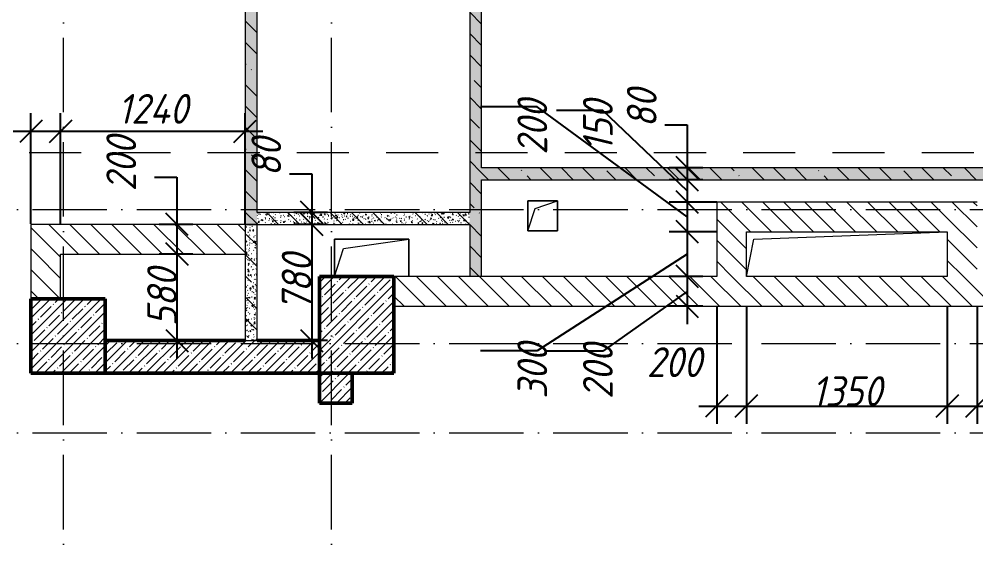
# Model space of a CAD drawing. Header units: millimetres. Extents: x -6064 to 178764, y -5836 to 29924.
# Drawn here: x 73461 to 79892, y 9721 to 13278 of the extents above; entities that cross this region are included whole.
import ezdxf

# ---------------------------------------------------------------- set-up
doc = ezdxf.new("R2010")
doc.units = ezdxf.units.MM
doc.linetypes.add('01 Штриховая _4 мм_', pattern=[600, 350, -250])
doc.linetypes.add('50_200_ШТРИХ_1Т_ш5_п1_п1_', pattern=[700, 500, -100, 0, -100])
doc.layers.add('A-ANNO-DIMS', color=7, linetype='Continuous')
for name, color, linetype, lineweight in [('A-FLOR', 7, 'Continuous', 9), ('A-GENM', 7, 'Continuous', 9), ('A-WALL-3', 7, 'Continuous', 50), ('A-WALL-PATT-1', 7, 'Continuous', 5), ('G-ANNO-SYMB-1', 7, '01 Штриховая _4 мм_', 9), ('S-COLS', 7, 'Continuous', 9), ('S-COLS-1', 7, 'Continuous', 5), ('S-COLS-2', 7, 'Continuous', 50), ('Оси-1', 7, '50_200_ШТРИХ_1Т_ш5_п1_п1_', 9)]:
    doc.layers.add(name, color=color, linetype=linetype, lineweight=lineweight)
for name, color, linetype, lineweight, true_color in [('A-WALL-5', 7, 'Continuous', 13, 0x0070df), ('A-WALL-FNSH-2', 7, 'Continuous', 13, 0xce0000), ('A-WALL-FNSH-4', 7, 'Continuous', 13, 0x0070df), ('A-WALL-PATT-2', 7, 'Continuous', 5, 0xce0000), ('A-WALL-PATT-4', 7, 'Continuous', 5, 0x0070df)]:
    doc.layers.add(name, color=color, linetype=linetype, lineweight=lineweight, true_color=true_color)
doc.styles.add('ISOCPEUR_I_2', font='isocpeui.ttf', dxfattribs={"width": 0.9, "height": 200})
doc.dimstyles.new('ISO-2_0_0_9К_СРЕДНИЙ', dxfattribs={"dimscale": 304.8, "dimtxt": 199.196235, "dimasz": 0.492126, "dimexe": 0.393701, "dimexo": 0, "dimgap": 0, "dimtad": 1, "dimdec": 0, "dimzin": 0, "dimdsep": 46, "dimtxsty": 'ISOCPEUR_I_2', "dimblk1": 'OBLIQUE', "dimblk2": 'OBLIQUE', "dimsah": 1, "dimcen": 0.09, "dimdle": 0.393701, "dimazin": 0, "dimtfac": 1, "dimtdec": 4, "dimtix": 1, "dimtmove": 1, "dimatfit": 3, "dimfxl": 1, "dimtvp": 1, "dimtolj": 1, "dimtzin": 0, "dimarcsym": 2})
doc.dimstyles.new('ISO-2_0_0_9К_СРЕДНИЙ_2', dxfattribs={"dimscale": 304.8, "dimtxt": 199.196235, "dimasz": 0.492126, "dimexe": 0.393701, "dimexo": 0, "dimgap": 0, "dimtad": 1, "dimdec": 0, "dimzin": 0, "dimdsep": 46, "dimtxsty": 'ISOCPEUR_I_2', "dimblk1": 'OBLIQUE', "dimblk2": 'OBLIQUE', "dimsah": 1, "dimcen": 0.09, "dimdle": 0.393701, "dimazin": 0, "dimtfac": 1, "dimtdec": 4, "dimtix": 1, "dimtmove": 0, "dimatfit": 3, "dimfxl": 1, "dimtvp": 1, "dimtolj": 1, "dimtzin": 0, "dimarcsym": 2})
doc.dimstyles.new('ISO-2_0_0_9К_СРЕДНИЙ_ФОН_1', dxfattribs={"dimscale": 304.8, "dimtxt": 199.196235, "dimasz": 0.492126, "dimexe": 0.393701, "dimexo": 0, "dimgap": 0.164042, "dimtad": 1, "dimdec": 0, "dimdsep": 46, "dimtxsty": 'ISOCPEUR_I_2', "dimblk1": 'OBLIQUE', "dimblk2": 'OBLIQUE', "dimsah": 1, "dimcen": 0.09, "dimdle": 0.393701, "dimazin": 0, "dimtfac": 1, "dimtdec": 4, "dimtix": 1, "dimtmove": 0, "dimatfit": 3, "dimfxl": 1, "dimtvp": 1, "dimtfill": 1, "dimtolj": 1, "dimtzin": 0, "dimarcsym": 2})
doc.dimstyles.new('ISO-2_0_0_9К_СРЕДНИЙ_ФОН_2', dxfattribs={"dimscale": 304.8, "dimtxt": 199.196235, "dimasz": 0.492126, "dimexe": 0.393701, "dimexo": 0, "dimgap": 0.164042, "dimtad": 1, "dimdec": 0, "dimdsep": 46, "dimtxsty": 'ISOCPEUR_I_2', "dimblk1": 'OBLIQUE', "dimblk2": 'OBLIQUE', "dimsah": 1, "dimcen": 0.09, "dimdle": 0.393701, "dimazin": 0, "dimtfac": 1, "dimtdec": 4, "dimtix": 1, "dimtmove": 1, "dimatfit": 3, "dimfxl": 1, "dimtvp": 1, "dimtfill": 1, "dimtolj": 1, "dimtzin": 0, "dimarcsym": 2})
pattern_1 = [(135, (0, 0), (-70.71068, -70.71068), [])]
pattern_2 = [(45, (0, 0), (-57.02463, 57.02463), []), (45, (57.025, 0), (-57.02463, 57.02463), [100.806, -20.161, 3.353, -16.808])]
pattern_3 = [(50, (0, 0), (72.873764, -6.37607), [7.62, -83.82]), (355, (0, 0), (-14.09699, 76.422444), [6.096, -67.056]), (100.451, (6.07, -0.53), (58.776964, 70.04687), [6.476, -71.236]), (46.184, (0, 20.32), (108.43142, -16.81745), [11.43, -125.73]), (96.636, (9.04, 18.92), (94.961, 98.97089), [9.714, -106.854]), (351.184, (0, 20.32), (94.96227, 98.97018), [9.144, -100.584]), (21, (10.16, 15.24), (60.64565, -40.906537), [7.62, -83.82]), (326, (10.16, 15.24), (24.72083, 73.67493), [6.096, -67.056]), (71.451, (15.214, 11.83), (85.36689, 32.768737), [6.476, -71.236]), (37.5, (0, 0), (1.235525, 33.8224325), [3.353, -62.89, 3.353, -64.719, -67.31]), (37.5, (0, 0), (1.235525, 33.8224325), [-134.315, 3.353, -63.957]), (7.5, (0, 0), (26.728146, 40.07255), [3.353, -35.458, 3.353, -61.366, -25.654]), (7.5, (0, 0), (26.728146, 40.07255), [-103.53, 3.353, -22.301]), (327.5, (-22.657, 0), (54.2363175, -2.292117), [3.353, -22.047, 3.353, -75.895, -105.156]), (327.5, (-22.657, 0), (54.2363175, -2.292117), [-104.648, 3.353, -101.803]), (317.5, (-32.817, 0), (59.25158, 10.17014), [3.353, -29.667, 3.353, -49.276, -74.676]), (317.5, (-32.817, 0), (59.25158, 10.17014), [-85.649, 3.353, -71.323])]
pattern_4 = [(135, (0, 0), (-142.5612, -142.5612), []), (135, (142.56, 0), (-142.5612, -142.5612), [252.016, -50.403, 3.353, -47.05])]

# ---------------------------------------------------------------- blocks, each defined once
blk = doc.blocks.new('Колонна_Несущая_Прямоугольное сечение - 650х500-29564845-АР1_1_Кладочный план 2 этажа')
at = {"layer": 'S-COLS-1'}
h = blk.add_hatch(dxfattribs=at)
h.set_pattern_fill('FP_36', color=256, style=0, pattern_type=2)
h.set_pattern_definition([(135, (11225, -75730), (-57.02463, -57.02463), []), (135, (11225, -75672.975), (-57.02463, -57.02463), [100.806, -20.161, 3.353, -16.808])])
h.paths.add_polyline_path([(325, -250), (325, 250), (-325, 250), (-325, -250)], flags=0)
at = {"layer": 'S-COLS-2'}
for p, q in [((325, 250), (-325, 250)), ((-325, 250), (-325, -250)), ((325, -250), (325, 250)), ((-325, -250), (325, -250))]:
    blk.add_line(p, q, dxfattribs=at)
blk = doc.blocks.new('AR_Отверстие прямоугольное _в плите_ - AR_Отверстие прямоугольное _в плите_-24519066-АР1_1_Кладочный план 2 этажа')
at = {"layer": 'A-GENM'}
for p, q in [((-625, 100), (675, 150)), ((-675, -150), (-625, 100))]:
    blk.add_line(p, q, dxfattribs=at)
blk = doc.blocks.new('AR_Отверстие прямоугольное _в плите_ - AR_Отверстие прямоугольное _в плите_-V70-АР1_1_Кладочный план 2 этажа')
at = {"layer": 'A-GENM'}
for p, q in [((250, 125), (-250, 125)), ((-250, 125), (-250, -125)), ((-187.5, 62.5), (250, 125)), ((250, -125), (250, 125)), ((-250, -125), (-187.5, 62.5))]:
    blk.add_line(p, q, dxfattribs=at)
blk = doc.blocks.new('AR_Отверстие прямоугольное _в плите_ - AR_Отверстие прямоугольное _в плите_-V57-АР1_1_Кладочный план 2 этажа')
at = {"layer": 'A-GENM'}
for p, q in [((100, 100), (-100, 100)), ((-100, 100), (-100, -100)), ((-50, 50), (100, 100)), ((100, -100), (100, 100)), ((-100, -100), (-50, 50)), ((-100, -100), (100, -100))]:
    blk.add_line(p, q, dxfattribs=at)
blk = doc.blocks.new('_Oblique')
at = {"color": 0, "linetype": 'ByBlock', "lineweight": -2}
blk.add_line((-0.5, -0.5), (0.5, 0.5), dxfattribs=at)
blk = doc.blocks.new('DIMBLOCK411-АР1_1_Кладочный план 2 этажа')
at = {"layer": 'A-ANNO-DIMS', "color": 0, "lineweight": -2, "transparency": 16777216}
for p, q in [((77801.5, 12567.7), (77951.5, 12567.7)), ((77951.5, 12567.7), (77951.5, 12280)), ((77951.5, 12400), (77951.5, 12080)), ((78057.5, 12280), (77831.5, 12280)), ((78057.5, 12200), (77831.5, 12200))]:
    blk.add_line(p, q, dxfattribs=at)
at = {"layer": 'Defpoints', "color": 0, "transparency": 16777216}
for p in [(78057.5, 12280), (77951.5, 12200), (78057.5, 12200)]:
    blk.add_point(p, dxfattribs=at)
at = {"layer": 'A-ANNO-DIMS', "color": 0, "lineweight": -2, "transparency": 16777216, "xscale": 150, "yscale": 150, "zscale": 150}
for p, rotation in [((77951.5, 12280), 90), ((77951.5, 12200), 270)]:
    blk.add_blockref('_Oblique', p, dxfattribs=dict(at, rotation=rotation))
at = {"layer": 'A-ANNO-DIMS', "color": 0, "transparency": 16777216, "insert": (77546.2, 12549.3), "char_height": 200, "width": 303.391, "attachment_point": 1, "rotation": 90, "line_spacing_factor": 1.149209, "style": 'ISOCPEUR_I_2'}
blk.add_mtext('\\A1;80', dxfattribs=at)
blk = doc.blocks.new('DIMBLOCK412-АР1_1_Кладочный план 2 этажа')
at = {"layer": 'A-ANNO-DIMS', "color": 0, "lineweight": -2, "transparency": 16777216}
for p, q in [((77384.7, 12664.6), (77073, 12664.6)), ((77951.5, 12125), (77384.7, 12664.6)), ((77951.5, 12320), (77951.5, 11930)), ((78057.5, 12200), (77831.5, 12200)), ((78150, 12050), (77831.5, 12050))]:
    blk.add_line(p, q, dxfattribs=at)
at = {"layer": 'Defpoints', "color": 0, "transparency": 16777216}
for p in [(78057.5, 12200), (77951.5, 12050), (78150, 12050)]:
    blk.add_point(p, dxfattribs=at)
at = {"layer": 'A-ANNO-DIMS', "color": 0, "lineweight": -2, "transparency": 16777216, "xscale": 150, "yscale": 150, "zscale": 150}
for p, rotation in [((77951.5, 12200), 90), ((77951.5, 12050), 270)]:
    blk.add_blockref('_Oblique', p, dxfattribs=dict(at, rotation=rotation))
at = {"layer": 'A-ANNO-DIMS', "color": 0, "transparency": 16777216, "insert": (77251.4, 12388.8), "char_height": 200, "width": 409.118, "attachment_point": 1, "rotation": 90, "line_spacing_factor": 1.149209, "style": 'ISOCPEUR_I_2'}
blk.add_mtext('\\A1;150', dxfattribs=at)
blk = doc.blocks.new('DIMBLOCK413-АР1_1_Кладочный план 2 этажа')
at = {"layer": 'A-ANNO-DIMS', "color": 0, "lineweight": -2, "transparency": 16777216}
for p, q in [((76943.8, 12689.4), (76561.4, 12689.4)), ((77951.5, 11950), (76943.8, 12689.4)), ((77951.5, 12170), (77951.5, 11730)), ((78150, 12050), (77831.5, 12050)), ((78147, 11850), (77831.5, 11850))]:
    blk.add_line(p, q, dxfattribs=at)
at = {"layer": 'Defpoints', "color": 0, "transparency": 16777216}
for p in [(78150, 12050), (77951.5, 11850), (78147, 11850)]:
    blk.add_point(p, dxfattribs=at)
at = {"layer": 'A-ANNO-DIMS', "color": 0, "lineweight": -2, "transparency": 16777216, "xscale": 150, "yscale": 150, "zscale": 150}
for p, rotation in [((77951.5, 12050), 90), ((77951.5, 11850), 270)]:
    blk.add_blockref('_Oblique', p, dxfattribs=dict(at, rotation=rotation))
at = {"layer": 'A-ANNO-DIMS', "color": 0, "transparency": 16777216, "insert": (76810.5, 12367.6), "char_height": 200, "width": 455.087, "attachment_point": 1, "rotation": 90, "line_spacing_factor": 1.149209, "style": 'ISOCPEUR_I_2'}
blk.add_mtext('\\A1;200', dxfattribs=at)
blk = doc.blocks.new('DIMBLOCK414-АР1_1_Кладочный план 2 этажа')
at = {"layer": 'A-ANNO-DIMS', "color": 0, "lineweight": -2, "transparency": 16777216}
for p, q in [((77951.5, 11970), (77951.5, 11430)), ((78147, 11850), (77831.5, 11850)), ((77951.5, 11700), (76943.8, 11050.4)), ((78057.5, 11550), (77831.5, 11550)), ((76943.8, 11050.4), (76561.4, 11050.4))]:
    blk.add_line(p, q, dxfattribs=at)
at = {"layer": 'Defpoints', "color": 0, "transparency": 16777216}
for p in [(78147, 11850), (77951.5, 11550), (78057.5, 11550)]:
    blk.add_point(p, dxfattribs=at)
at = {"layer": 'A-ANNO-DIMS', "color": 0, "lineweight": -2, "transparency": 16777216, "xscale": 150, "yscale": 150, "zscale": 150}
for p, rotation in [((77951.5, 11850), 90), ((77951.5, 11550), 270)]:
    blk.add_blockref('_Oblique', p, dxfattribs=dict(at, rotation=rotation))
at = {"layer": 'A-ANNO-DIMS', "color": 0, "transparency": 16777216, "insert": (76810.5, 10728.7), "char_height": 200, "width": 455.087, "attachment_point": 1, "rotation": 90, "line_spacing_factor": 1.149209, "style": 'ISOCPEUR_I_2'}
blk.add_mtext('\\A1;300', dxfattribs=at)
blk = doc.blocks.new('DIMBLOCK415-АР1_1_Кладочный план 2 этажа')
at = {"layer": 'A-ANNO-DIMS', "color": 0, "lineweight": -2, "transparency": 16777216}
for p, q in [((77951.5, 11670), (77951.5, 11230)), ((78057.5, 11550), (77831.5, 11550)), ((77951.5, 11450), (77384.7, 11048.7)), ((78057.5, 11350), (77831.5, 11350)), ((77384.7, 11048.7), (77002.4, 11048.7))]:
    blk.add_line(p, q, dxfattribs=at)
at = {"layer": 'Defpoints', "color": 0, "transparency": 16777216}
for p in [(78057.5, 11550), (77951.5, 11350), (78057.5, 11350)]:
    blk.add_point(p, dxfattribs=at)
at = {"layer": 'A-ANNO-DIMS', "color": 0, "lineweight": -2, "transparency": 16777216, "xscale": 150, "yscale": 150, "zscale": 150}
for p, rotation in [((77951.5, 11550), 90), ((77951.5, 11350), 270)]:
    blk.add_blockref('_Oblique', p, dxfattribs=dict(at, rotation=rotation))
at = {"layer": 'A-ANNO-DIMS', "color": 0, "transparency": 16777216, "insert": (77251.4, 10726.9), "char_height": 200, "width": 455.087, "attachment_point": 1, "rotation": 90, "line_spacing_factor": 1.149209, "style": 'ISOCPEUR_I_2'}
blk.add_mtext('\\A1;200', dxfattribs=at)
blk = doc.blocks.new('DIMBLOCK416-АР1_1_Кладочный план 2 этажа')
at = {"layer": 'A-ANNO-DIMS', "color": 0, "lineweight": -2, "transparency": 16777216}
for p, q in [((78150, 11347), (78150, 10559.9)), ((78350, 11347), (78350, 10559.9)), ((78030, 10679.9), (78470, 10679.9))]:
    blk.add_line(p, q, dxfattribs=at)
at = {"layer": 'Defpoints', "color": 0, "transparency": 16777216}
for p in [(78150, 11347), (78350, 11347), (78350, 10679.9)]:
    blk.add_point(p, dxfattribs=at)
at = {"layer": 'A-ANNO-DIMS', "color": 0, "lineweight": -2, "transparency": 16777216, "xscale": 150, "yscale": 150, "zscale": 150, "rotation": 180}
blk.add_blockref('_Oblique', (78150, 10679.9), dxfattribs=at)
at = {"layer": 'A-ANNO-DIMS', "color": 0, "lineweight": -2, "transparency": 16777216, "xscale": 150, "yscale": 150, "zscale": 150}
blk.add_blockref('_Oblique', (78350, 10679.9), dxfattribs=at)
at = {"layer": 'A-ANNO-DIMS', "color": 0, "transparency": 16777216, "insert": (77680.2, 11074.5), "char_height": 200, "width": 455.087, "attachment_point": 1, "line_spacing_factor": 1.149209, "style": 'ISOCPEUR_I_2'}
blk.add_mtext('\\A1;200', dxfattribs=at)
blk = doc.blocks.new('DIMBLOCK417-АР1_1_Кладочный план 2 этажа')
at = {"layer": 'A-ANNO-DIMS', "color": 0, "lineweight": -2, "transparency": 16777216}
for p, q in [((78350, 11347), (78350, 10559.9)), ((79700, 11347), (79700, 10559.9)), ((78230, 10679.9), (79820, 10679.9))]:
    blk.add_line(p, q, dxfattribs=at)
at = {"layer": 'Defpoints', "color": 0, "transparency": 16777216}
for p in [(78350, 11347), (79700, 11347), (79700, 10679.9)]:
    blk.add_point(p, dxfattribs=at)
at = {"layer": 'A-ANNO-DIMS', "color": 0, "lineweight": -2, "transparency": 16777216, "xscale": 150, "yscale": 150, "zscale": 150, "rotation": 180}
blk.add_blockref('_Oblique', (78350, 10679.9), dxfattribs=at)
at = {"layer": 'A-ANNO-DIMS', "color": 0, "lineweight": -2, "transparency": 16777216, "xscale": 150, "yscale": 150, "zscale": 150}
blk.add_blockref('_Oblique', (79700, 10679.9), dxfattribs=at)
at = {"layer": 'A-ANNO-DIMS', "color": 0, "transparency": 16777216, "insert": (79025, 10779.9), "char_height": 200, "width": 560.814, "attachment_point": 5, "style": 'ISOCPEUR_I_2'}
blk.add_mtext('\\A1;1350', dxfattribs=at)
blk = doc.blocks.new('DIMBLOCK418-АР1_1_Кладочный план 2 этажа')
at = {"layer": 'A-ANNO-DIMS', "color": 0, "lineweight": -2, "transparency": 16777216}
for p, q in [((79700, 11347), (79700, 10559.9)), ((79900, 11347), (79900, 10559.9)), ((79580, 10679.9), (80020, 10679.9))]:
    blk.add_line(p, q, dxfattribs=at)
at = {"layer": 'Defpoints', "color": 0, "transparency": 16777216}
for p in [(79700, 11347), (79900, 11347), (79900, 10679.9)]:
    blk.add_point(p, dxfattribs=at)
at = {"layer": 'A-ANNO-DIMS', "color": 0, "lineweight": -2, "transparency": 16777216, "xscale": 150, "yscale": 150, "zscale": 150, "rotation": 180}
blk.add_blockref('_Oblique', (79700, 10679.9), dxfattribs=at)
at = {"layer": 'A-ANNO-DIMS', "color": 0, "lineweight": -2, "transparency": 16777216, "xscale": 150, "yscale": 150, "zscale": 150}
blk.add_blockref('_Oblique', (79900, 10679.9), dxfattribs=at)
at = {"layer": 'A-ANNO-DIMS', "color": 0, "transparency": 16777216, "insert": (79944.7, 11074.5), "char_height": 200, "width": 455.087, "attachment_point": 1, "line_spacing_factor": 1.149209, "style": 'ISOCPEUR_I_2'}
blk.add_mtext('\\A1;200', dxfattribs=at)
blk = doc.blocks.new('DIMBLOCK544-АР1_1_Кладочный план 2 этажа')
at = {"layer": 'A-ANNO-DIMS', "color": 0, "lineweight": -2, "transparency": 16777216}
for p, q in [((73540, 11903), (73540, 12645.5)), ((73740, 11903), (73740, 12645.5)), ((73420, 12525.5), (73860, 12525.5))]:
    blk.add_line(p, q, dxfattribs=at)
at = {"layer": 'Defpoints', "color": 0, "transparency": 16777216}
for p in [(73740, 12525.5), (73540, 11903), (73740, 11903)]:
    blk.add_point(p, dxfattribs=at)
at = {"layer": 'A-ANNO-DIMS', "color": 0, "lineweight": -2, "transparency": 16777216, "xscale": 150, "yscale": 150, "zscale": 150, "rotation": 180}
blk.add_blockref('_Oblique', (73540, 12525.5), dxfattribs=at)
at = {"layer": 'A-ANNO-DIMS', "color": 0, "lineweight": -2, "transparency": 16777216, "xscale": 150, "yscale": 150, "zscale": 150}
blk.add_blockref('_Oblique', (73740, 12525.5), dxfattribs=at)
at = {"layer": 'A-ANNO-DIMS', "color": 0, "transparency": 16777216, "insert": (73008.4, 13020.2), "char_height": 200, "width": 455.087, "attachment_point": 1, "line_spacing_factor": 1.149209, "style": 'ISOCPEUR_I_2', "bg_fill": 3, "box_fill_scale": 1.1, "bg_fill_color": 256, "bg_fill_true_color": 13158600, "bg_fill_transparency": 0}
blk.add_mtext('\\A1;200', dxfattribs=at)
blk = doc.blocks.new('DIMBLOCK545-АР1_1_Кладочный план 2 этажа')
at = {"layer": 'A-ANNO-DIMS', "color": 0, "lineweight": -2, "transparency": 16777216}
for p, q in [((73740, 11903), (73740, 12645.5)), ((74980, 11900), (74980, 12645.5)), ((73620, 12525.5), (75100, 12525.5))]:
    blk.add_line(p, q, dxfattribs=at)
at = {"layer": 'Defpoints', "color": 0, "transparency": 16777216}
for p in [(74980, 12525.5), (73740, 11903), (74980, 11900)]:
    blk.add_point(p, dxfattribs=at)
at = {"layer": 'A-ANNO-DIMS', "color": 0, "lineweight": -2, "transparency": 16777216, "xscale": 150, "yscale": 150, "zscale": 150, "rotation": 180}
blk.add_blockref('_Oblique', (73740, 12525.5), dxfattribs=at)
at = {"layer": 'A-ANNO-DIMS', "color": 0, "lineweight": -2, "transparency": 16777216, "xscale": 150, "yscale": 150, "zscale": 150}
blk.add_blockref('_Oblique', (74980, 12525.5), dxfattribs=at)
at = {"layer": 'A-ANNO-DIMS', "color": 0, "transparency": 16777216, "insert": (74360, 12675.5), "char_height": 200, "width": 579.201, "attachment_point": 5, "style": 'ISOCPEUR_I_2', "bg_fill": 3, "box_fill_scale": 1.1, "bg_fill_color": 256, "bg_fill_true_color": 13158600, "bg_fill_transparency": 0}
blk.add_mtext('\\A1;1240', dxfattribs=at)
blk = doc.blocks.new('DIMBLOCK567-АР1_1_Кладочный план 2 этажа')
at = {"layer": 'A-ANNO-DIMS', "color": 0, "lineweight": -2, "transparency": 16777216}
for p, q in [((74371.9, 12216.6), (74521.9, 12216.6)), ((74521.9, 12216.6), (74521.9, 11900)), ((74521.9, 12020), (74521.9, 11580)), ((74627.9, 11900), (74401.9, 11900)), ((74627.9, 11700), (74401.9, 11700))]:
    blk.add_line(p, q, dxfattribs=at)
at = {"layer": 'Defpoints', "color": 0, "transparency": 16777216}
for p in [(74627.9, 11900), (74521.9, 11700), (74627.9, 11700)]:
    blk.add_point(p, dxfattribs=at)
at = {"layer": 'A-ANNO-DIMS', "color": 0, "lineweight": -2, "transparency": 16777216, "xscale": 150, "yscale": 150, "zscale": 150}
for p, rotation in [((74521.9, 11900), 90), ((74521.9, 11700), 270)]:
    blk.add_blockref('_Oblique', p, dxfattribs=dict(at, rotation=rotation))
at = {"layer": 'A-ANNO-DIMS', "color": 0, "transparency": 16777216, "insert": (74047.4, 12122.4), "char_height": 200, "width": 455.087, "attachment_point": 1, "rotation": 90, "line_spacing_factor": 1.149209, "style": 'ISOCPEUR_I_2'}
blk.add_mtext('\\A1;200', dxfattribs=at)
blk = doc.blocks.new('DIMBLOCK568-АР1_1_Кладочный план 2 этажа')
at = {"layer": 'A-ANNO-DIMS', "color": 0, "lineweight": -2, "transparency": 16777216}
for p, q in [((74521.9, 11820), (74521.9, 11000)), ((74627.9, 11700), (74401.9, 11700)), ((74627.9, 11120), (74401.9, 11120))]:
    blk.add_line(p, q, dxfattribs=at)
at = {"layer": 'Defpoints', "color": 0, "transparency": 16777216}
for p in [(74627.9, 11700), (74521.9, 11120), (74627.9, 11120)]:
    blk.add_point(p, dxfattribs=at)
at = {"layer": 'A-ANNO-DIMS', "color": 0, "lineweight": -2, "transparency": 16777216, "xscale": 150, "yscale": 150, "zscale": 150}
for p, rotation in [((74521.9, 11700), 90), ((74521.9, 11120), 270)]:
    blk.add_blockref('_Oblique', p, dxfattribs=dict(at, rotation=rotation))
at = {"layer": 'A-ANNO-DIMS', "color": 0, "transparency": 16777216, "insert": (74421.9, 11410), "char_height": 200, "width": 455.087, "attachment_point": 5, "rotation": 90, "style": 'ISOCPEUR_I_2'}
blk.add_mtext('\\A1;580', dxfattribs=at)
blk = doc.blocks.new('DIMBLOCK569-АР1_1_Кладочный план 2 этажа')
at = {"layer": 'A-ANNO-DIMS', "color": 0, "lineweight": -2, "transparency": 16777216}
for p, q in [((75277.6, 12239.2), (75427.6, 12239.2)), ((75427.6, 12239.2), (75427.6, 11980)), ((75427.6, 12100), (75427.6, 11780)), ((75533.7, 11980), (75307.6, 11980)), ((75533.7, 11900), (75307.6, 11900))]:
    blk.add_line(p, q, dxfattribs=at)
at = {"layer": 'Defpoints', "color": 0, "transparency": 16777216}
for p in [(75533.7, 11980), (75427.6, 11900), (75533.7, 11900)]:
    blk.add_point(p, dxfattribs=at)
at = {"layer": 'A-ANNO-DIMS', "color": 0, "lineweight": -2, "transparency": 16777216, "xscale": 150, "yscale": 150, "zscale": 150}
for p, rotation in [((75427.6, 11980), 90), ((75427.6, 11900), 270)]:
    blk.add_blockref('_Oblique', p, dxfattribs=dict(at, rotation=rotation))
at = {"layer": 'A-ANNO-DIMS', "color": 0, "transparency": 16777216, "insert": (75022.4, 12220.8), "char_height": 200, "width": 303.391, "attachment_point": 1, "rotation": 90, "line_spacing_factor": 1.149209, "style": 'ISOCPEUR_I_2'}
blk.add_mtext('\\A1;80', dxfattribs=at)
blk = doc.blocks.new('DIMBLOCK570-АР1_1_Кладочный план 2 этажа')
at = {"layer": 'A-ANNO-DIMS', "color": 0, "lineweight": -2, "transparency": 16777216}
for p, q in [((75427.6, 12020), (75427.6, 11000)), ((75533.7, 11900), (75307.6, 11900)), ((75533.7, 11120), (75307.6, 11120))]:
    blk.add_line(p, q, dxfattribs=at)
at = {"layer": 'Defpoints', "color": 0, "transparency": 16777216}
for p in [(75533.7, 11900), (75427.6, 11120), (75533.7, 11120)]:
    blk.add_point(p, dxfattribs=at)
at = {"layer": 'A-ANNO-DIMS', "color": 0, "lineweight": -2, "transparency": 16777216, "xscale": 150, "yscale": 150, "zscale": 150}
for p, rotation in [((75427.6, 11900), 90), ((75427.6, 11120), 270)]:
    blk.add_blockref('_Oblique', p, dxfattribs=dict(at, rotation=rotation))
at = {"layer": 'A-ANNO-DIMS', "color": 0, "transparency": 16777216, "insert": (75326.3, 11510), "char_height": 200, "width": 455.087, "attachment_point": 5, "rotation": 90, "style": 'ISOCPEUR_I_2'}
blk.add_mtext('\\A1;780', dxfattribs=at)

msp = doc.modelspace()

# ---------------------------------------------------------------- hatches: boundary and pattern name
at = {"layer": 'A-WALL-PATT-1'}
h = msp.add_hatch(dxfattribs=at)
h.set_pattern_fill('FP_7', color=256, style=0, pattern_type=2)
h.set_pattern_definition(pattern_2)
h.paths.add_polyline_path([(74040, 10900), (75480, 10900), (75480, 11120), (74040, 11120)], flags=0)
h = msp.add_hatch(dxfattribs=at)
h.set_pattern_fill('FP_7', color=256, style=0, pattern_type=2)
h.set_pattern_definition(pattern_2)
h.paths.add_polyline_path([(75700, 7900), (75700, 9100), (75480, 9100), (75480, 7900)], flags=0)
h.paths.add_polyline_path([(75700, 10700), (75700, 10900), (75480, 10900), (75480, 10700)], flags=0)
at = {"layer": 'A-WALL-PATT-2'}
h = msp.add_hatch(dxfattribs=at)
h.set_pattern_fill('FP_22', color=256, style=0, pattern_type=2)
h.set_pattern_definition(pattern_1)
h.paths.add_polyline_path([(78350, 11550), (78350, 12050), (78150, 12050), (78150, 11550)], flags=0)
h = msp.add_hatch(dxfattribs=at)
h.set_pattern_fill('FP_22', color=256, style=0, pattern_type=2)
h.set_pattern_definition(pattern_1)
h.paths.add_polyline_path([(78350, 11850), (79700, 11850), (79700, 12050), (78350, 12050)], flags=0)
h = msp.add_hatch(dxfattribs=at)
h.set_pattern_fill('FP_22', color=256, style=0, pattern_type=2)
h.set_pattern_definition(pattern_1)
h.paths.add_polyline_path([(79900, 11550), (79900, 12050), (79700, 12050), (79700, 11550)], flags=0)
h = msp.add_hatch(dxfattribs=at)
h.set_pattern_fill('FP_22', color=256, style=0, pattern_type=2)
h.set_pattern_definition(pattern_1)
h.paths.add_polyline_path([(73740, 11700), (74980, 11700), (74980, 11900), (73540, 11900), (73540, 11700)], flags=0)
h.paths.add_polyline_path([(70305, 11700), (70310, 11700), (70310, 11900), (70305, 11900)], flags=0)
h = msp.add_hatch(dxfattribs=at)
h.set_pattern_fill('FP_22', color=256, style=0, pattern_type=2)
h.set_pattern_definition(pattern_1)
h.paths.add_polyline_path([(73540, 11400), (73740, 11400), (73740, 11700), (73540, 11700)], flags=0)
h = msp.add_hatch(dxfattribs=at)
h.set_pattern_fill('FP_22', color=256, style=0, pattern_type=2)
h.set_pattern_definition(pattern_1)
h.paths.add_polyline_path([(80350, 11350), (80350, 11550), (75980, 11550), (75980, 11350), (78045.9, 11350)], flags=0)
at = {"layer": 'A-WALL-PATT-4'}
h = msp.add_hatch(dxfattribs=at)
h.set_pattern_fill('FP_25', color=256, style=0, pattern_type=2)
h.set_pattern_definition(pattern_3)
h.paths.add_polyline_path([(75060, 11900), (75060, 15650), (74980, 15650), (74980, 11900), (74981.4, 11900)], flags=0)
h = msp.add_hatch(dxfattribs=at)
h.set_pattern_fill('FP_26', color=256, style=0, pattern_type=2)
h.set_pattern_definition(pattern_4)
h.paths.add_polyline_path([(75060, 11900), (75060, 15650), (74980, 15650), (74980, 11900), (74981.4, 11900)], flags=0)
h = msp.add_hatch(dxfattribs=at)
h.set_pattern_fill('FP_25', color=256, style=0, pattern_type=2)
h.set_pattern_definition(pattern_3)
h.paths.add_polyline_path([(76570, 11550), (76570, 15570), (76490, 15570), (76490, 11550)], flags=0)
h = msp.add_hatch(dxfattribs=at)
h.set_pattern_fill('FP_26', color=256, style=0, pattern_type=2)
h.set_pattern_definition(pattern_4)
h.paths.add_polyline_path([(76570, 11550), (76570, 15570), (76490, 15570), (76490, 11550)], flags=0)
h = msp.add_hatch(dxfattribs=at)
h.set_pattern_fill('FP_25', color=256, style=0, pattern_type=2)
h.set_pattern_definition(pattern_3)
h.paths.add_polyline_path([(76570, 12200), (80619.8, 12200), (80619.8, 12280), (76570, 12280)], flags=0)
h = msp.add_hatch(dxfattribs=at)
h.set_pattern_fill('FP_26', color=256, style=0, pattern_type=2)
h.set_pattern_definition(pattern_4)
h.paths.add_polyline_path([(76570, 12200), (80619.8, 12200), (80619.8, 12280), (76570, 12280)], flags=0)
h = msp.add_hatch(dxfattribs=at)
h.set_pattern_fill('FP_25', color=256, style=0, pattern_type=2)
h.set_pattern_definition(pattern_3)
h.paths.add_polyline_path([(75060, 11900), (76490, 11900), (76490, 11980), (75060, 11980)], flags=0)
h = msp.add_hatch(dxfattribs=at)
h.set_pattern_fill('FP_26', color=256, style=0, pattern_type=2)
h.set_pattern_definition(pattern_4)
h.paths.add_polyline_path([(75060, 11900), (76490, 11900), (76490, 11980), (75060, 11980)], flags=0)
h = msp.add_hatch(dxfattribs=at)
h.set_pattern_fill('FP_25', color=256, style=0, pattern_type=2)
h.set_pattern_definition(pattern_3)
h.paths.add_polyline_path([(74981.4, 11120), (75060, 11120), (75060, 11900), (74980, 11900), (74980, 11120)], flags=0)
h = msp.add_hatch(dxfattribs=at)
h.set_pattern_fill('FP_26', color=256, style=0, pattern_type=2)
h.set_pattern_definition(pattern_4)
h.paths.add_polyline_path([(74981.4, 11120), (75060, 11120), (75060, 11900), (74980, 11900), (74980, 11120)], flags=0)
at = {"layer": 'S-COLS-1'}
h = msp.add_hatch(dxfattribs=at)
h.set_pattern_fill('FP_7', color=256, style=0, pattern_type=2)
h.set_pattern_definition(pattern_2)
h.paths.add_polyline_path([(74040, 10900), (74040, 11400), (73540, 11400), (73540, 10900)], flags=0)

# ---------------------------------------------------------------- linework, layer by layer
at = {"layer": 'A-FLOR'}
for p, q in [((76879.8, 12057), (77079.8, 12057)), ((76879.8, 11857), (76879.8, 12057)), ((77079.8, 12057), (77079.8, 11857)), ((77079.8, 11857), (76879.8, 11857)), ((75580, 11800), (76080, 11800)), ((75580, 11550), (75580, 11800)), ((76080, 11800), (76080, 11550))]:
    msp.add_line(p, q, dxfattribs=at)
at = {"layer": 'A-WALL-3'}
for p, q in [((74980, 11120), (74040, 11120)), ((74040, 11120), (74040, 10900)), ((75480, 11120), (75060, 11120)), ((74040, 10900), (75480, 10900)), ((75480, 10900), (75480, 10700)), ((75700, 10700), (75700, 10900)), ((75480, 10700), (75700, 10700))]:
    msp.add_line(p, q, dxfattribs=at)
at = {"layer": 'A-WALL-5'}
msp.add_line((74980, 11120), (75060, 11120), dxfattribs=at)
at = {"layer": 'A-WALL-FNSH-2'}
for p, q in [((78150, 12050), (78150, 11550)), ((79900, 12050), (78150, 12050)), ((75060, 11900), (73540, 11900)), ((73540, 11900), (73540, 11400)), ((78350, 11550), (78350, 11850)), ((78350, 11850), (79700, 11850)), ((79700, 11850), (79700, 11550)), ((73740, 11700), (74980, 11700)), ((73740, 11400), (73740, 11700)), ((78150, 11550), (75980, 11550)), ((79700, 11550), (78350, 11550)), ((73540, 11400), (73740, 11400)), ((75980, 11350), (80350, 11350))]:
    msp.add_line(p, q, dxfattribs=at)
at = {"layer": 'A-WALL-FNSH-4'}
for p, q in [((75060, 11980), (75060, 15570)), ((76490, 15570), (76490, 11980)), ((76570, 12280), (76570, 15570)), ((74980, 15150), (74980, 11120)), ((80619.8, 12280), (76570, 12280)), ((76570, 11550), (76570, 12200)), ((76570, 12200), (80699.8, 12200)), ((76490, 11980), (75060, 11980)), ((74980, 11900), (76490, 11900)), ((75060, 11120), (75060, 11900)), ((76490, 11900), (76490, 11550))]:
    msp.add_line(p, q, dxfattribs=at)
at = {"layer": 'G-ANNO-SYMB-1'}
msp.add_line((42928.2, 12383.3), (126776.9, 12383.3), dxfattribs=at)
at = {"layer": 'S-COLS-2'}
for p, q in [((74040, 11400), (73540, 11400)), ((73540, 11400), (73540, 10900)), ((74040, 10900), (74040, 11400)), ((73540, 10900), (74040, 10900))]:
    msp.add_line(p, q, dxfattribs=at)
at = {"layer": 'Оси-1'}
for p, q in [((73760, -4150), (73760, 28636.9)), ((75560, -4150), (75560, 28636.9)), ((-4160, 12000), (125951.6, 12000)), ((-4160, 11100), (125951.6, 11100)), ((-4160, 10500), (125951.6, 10500))]:
    msp.add_line(p, q, dxfattribs=at)

# ---------------------------------------------------------------- block references
at = {"layer": 'A-GENM'}
for name, p in [('AR_Отверстие прямоугольное _в плите_ - AR_Отверстие прямоугольное _в плите_-V57-АР1_1_Кладочный план 2 этажа', (76979.8, 11957)), ('AR_Отверстие прямоугольное _в плите_ - AR_Отверстие прямоугольное _в плите_-24519066-АР1_1_Кладочный план 2 этажа', (79025, 11700)), ('AR_Отверстие прямоугольное _в плите_ - AR_Отверстие прямоугольное _в плите_-V70-АР1_1_Кладочный план 2 этажа', (75830, 11675))]:
    msp.add_blockref(name, p, dxfattribs=at)
at = {"layer": 'S-COLS', "rotation": 270.0000000000007}
msp.add_blockref('Колонна_Несущая_Прямоугольное сечение - 650х500-29564845-АР1_1_Кладочный план 2 этажа', (75730, 11225), dxfattribs=at)

# ---------------------------------------------------------------- dimensions: what is measured, and where the dimension line sits
at = {"layer": 'A-ANNO-DIMS'}
for base, p1, p2, override, picture, middle in [((77951.5, 11850), (78150, 12050), (78147, 11850), {"dimpost": '<>', "dimfxl": 200.023224}, 'DIMBLOCK413-АР1_1_Кладочный план 2 этажа', (76943.8, 12689.4)), ((77951.5, 12050), (78057.5, 12200), (78150, 12050), {"dimpost": '<>', "dimfxl": 176.205005}, 'DIMBLOCK412-АР1_1_Кладочный план 2 этажа', (77384.7, 12664.6)), ((77951.5, 12200), (78057.5, 12280), (78057.5, 12200), {"dimpost": '<>', "dimfxl": 80}, 'DIMBLOCK411-АР1_1_Кладочный план 2 этажа', (77823.5, 12567.7)), ((77951.5, 11550), (78147, 11850), (78057.5, 11550), {"dimpost": '<>', "dimfxl": 313.039741}, 'DIMBLOCK414-АР1_1_Кладочный план 2 этажа', (76943.8, 11050.4)), ((77951.5, 11350), (78057.5, 11550), (78057.5, 11350), {"dimpost": '<>', "dimfxl": 200}, 'DIMBLOCK415-АР1_1_Кладочный план 2 этажа', (77384.7, 11048.7))]:
    dim = msp.add_linear_dim(base=base, p1=p1, p2=p2, angle=90, dimstyle='ISO-2_0_0_9К_СРЕДНИЙ', override=override, dxfattribs=at)
    dim.commit()
    dim.dimension.update_dxf_attribs({"geometry": picture, "text_midpoint": middle, "dimtype": 160, "text_rotation": 90})
for base, p1, p2, override, picture, middle in [((75427.6, 11120), (75533.7, 11900), (75533.7, 11120), {"dimpost": '<>', "dimfxl": 780.00009}, 'DIMBLOCK570-АР1_1_Кладочный план 2 этажа', (75326.3, 11510)), ((74521.9, 11120), (74627.9, 11700), (74627.9, 11120), {"dimpost": '<>', "dimfxl": 579.999826}, 'DIMBLOCK568-АР1_1_Кладочный план 2 этажа', (74421.9, 11410))]:
    dim = msp.add_linear_dim(base=base, p1=p1, p2=p2, angle=90, dimstyle='ISO-2_0_0_9К_СРЕДНИЙ_2', override=override, dxfattribs=at)
    dim.commit()
    dim.dimension.update_dxf_attribs({"geometry": picture, "text_midpoint": middle})
for base, p1, p2, picture, middle in [((78350, 10679.9), (78150, 11347), (78350, 11347), 'DIMBLOCK416-АР1_1_Кладочный план 2 этажа', (77907.8, 10807.9)), ((79900, 10679.9), (79700, 11347), (79900, 11347), 'DIMBLOCK418-АР1_1_Кладочный план 2 этажа', (80172.2, 10807.9))]:
    dim = msp.add_linear_dim(base=base, p1=p1, p2=p2, dimstyle='ISO-2_0_0_9К_СРЕДНИЙ', override={"dimpost": '<>', "dimfxl": 200}, dxfattribs=at)
    dim.commit()
    dim.dimension.update_dxf_attribs({"geometry": picture, "text_midpoint": middle, "dimtype": 160})
dim = msp.add_linear_dim(base=(79700, 10679.9), p1=(78350, 11347), p2=(79700, 11347), dimstyle='ISO-2_0_0_9К_СРЕДНИЙ_2', override={"dimpost": '<>', "dimfxl": 1350}, dxfattribs=at)
dim.commit()
dim.dimension.update_dxf_attribs({"geometry": 'DIMBLOCK417-АР1_1_Кладочный план 2 этажа', "text_midpoint": (79025, 10779.9)})

# ---------------------------------------------------------------- next in the draw order: dimensions: what is measured, and where the dimension line sits
dim = msp.add_linear_dim(base=(73740, 12525.5), p1=(73540, 11903), p2=(73740, 11903), dimstyle='ISO-2_0_0_9К_СРЕДНИЙ_ФОН_2', override={"dimpost": '<>', "dimfxl": 200}, dxfattribs=at)
dim.commit()
dim.dimension.update_dxf_attribs({"geometry": 'DIMBLOCK544-АР1_1_Кладочный план 2 этажа', "text_midpoint": (73235.9, 12703.5), "dimtype": 160})

# ---------------------------------------------------------------- next in the draw order: dimensions: what is measured, and where the dimension line sits
dim = msp.add_linear_dim(base=(74980, 12525.5), p1=(73740, 11903), p2=(74980, 11900), dimstyle='ISO-2_0_0_9К_СРЕДНИЙ_ФОН_1', override={"dimpost": '<>', "dimfxl": 1240.003701}, dxfattribs=at)
dim.commit()
dim.dimension.update_dxf_attribs({"geometry": 'DIMBLOCK545-АР1_1_Кладочный план 2 этажа', "text_midpoint": (74360, 12675.5)})

# ---------------------------------------------------------------- next in the draw order: dimensions: what is measured, and where the dimension line sits
for base, p1, p2, override, picture, middle in [((74521.9, 11700), (74627.9, 11900), (74627.9, 11700), {"dimpost": '<>', "dimfxl": 200}, 'DIMBLOCK567-АР1_1_Кладочный план 2 этажа', (74393.9, 12216.6)), ((75427.6, 11900), (75533.7, 11980), (75533.7, 11900), {"dimpost": '<>', "dimfxl": 80}, 'DIMBLOCK569-АР1_1_Кладочный план 2 этажа', (75299.7, 12239.2))]:
    dim = msp.add_linear_dim(base=base, p1=p1, p2=p2, angle=90, dimstyle='ISO-2_0_0_9К_СРЕДНИЙ', override=override, dxfattribs=at)
    dim.commit()
    dim.dimension.update_dxf_attribs({"geometry": picture, "text_midpoint": middle, "dimtype": 160, "text_rotation": 90})

doc.saveas('drawing.dxf')
